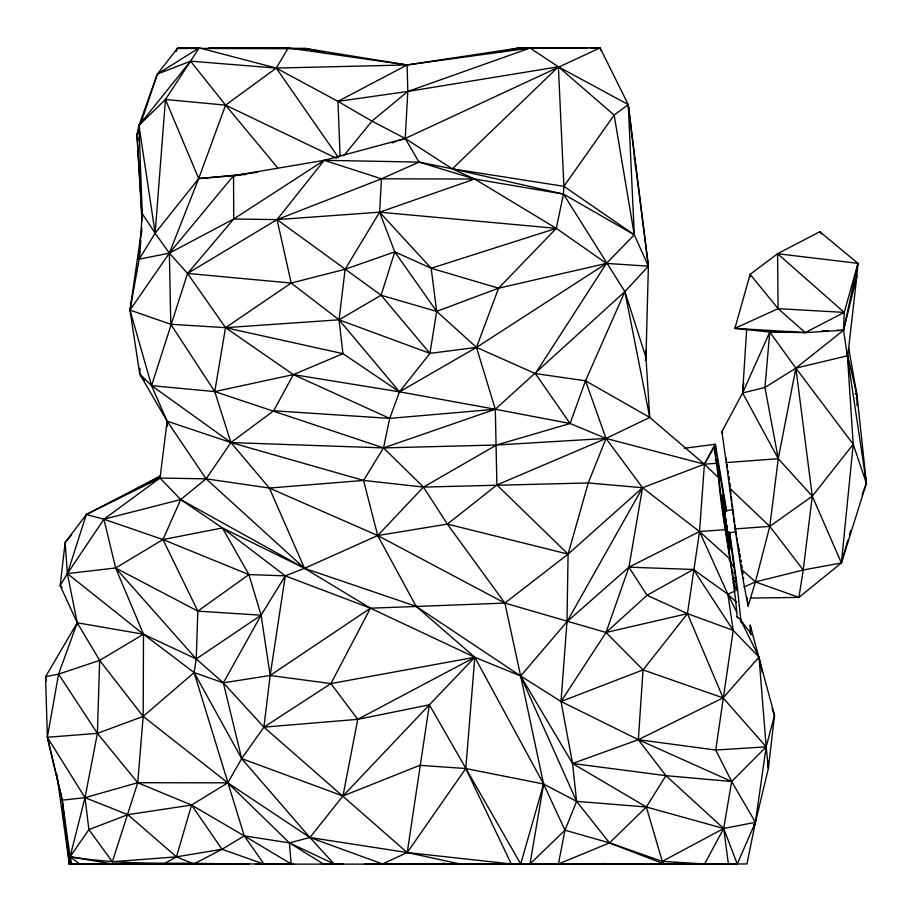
<?xml version="1.0" encoding="UTF-8"?>
<svg xmlns="http://www.w3.org/2000/svg" width="912" height="912" viewBox="0 0 912 912"><rect width="100%" height="100%" fill="white"/><g stroke="black" fill="none" stroke-linecap="round" stroke-linejoin="round"><path stroke-width="1.37" d="M857.006 405.407L857.029 395.466L848.684 347.962M737.341 617.96A133.904 3.477 82.3 0 1 737.113 616.649C733.613 570.148 722.543 524.195 718.485 477.58L704.406 464.197L649.743 417.434L645.981 357.538L648.386 266.179L634.285 234.794L563.445 194.085L452.352 168.845L419.007 162.097L381.467 178.82L379.62 212.177L431.171 268.253L436.654 311.391L429.94 353.377L399.49 391.818L389.709 418.391L383.519 447.906L363.557 480.43L377.705 535.549L416.134 606.332L474.81 657.278L465.781 768.531L407.219 852.549L382.516 863.972L309.898 837.501L227.772 782.838L143.173 716.387L99.647 660.391L77.235 622.793L60.169 585.618L65.162 542.412L86.344 514.505L103.9 519.202L115.642 567.971L143.503 634.239L143.173 716.387L137.735 782.724L112.347 861.749L112.427 863.972L293.732 863.972L289.571 863.219M167.067 426.736L167.124 421.173L151.574 385.639L129.983 310.091L141.873 228.125M750.747 634.786A133.904 3.477 82.3 0 1 750.211 632.392L750.188 625.21L774.516 715.396L766.171 746.825L731.663 781.516L723.695 828.484L704.623 863.972L552.889 863.972L558.418 863.983L564.984 830.205L576.601 801.352L572.565 763.481L561.005 701.488L566.99 621.733L568.085 554.12L588.251 482.961L606.024 438.455L585.504 380.783L624.88 291.623L648.386 266.179L628.254 104.606L600.107 47.846L517.788 48.142L407.094 64.957L276.256 68.081L190.574 61.15L157.309 74.123L138.966 125.377L136.994 134.759L141.953 219.678M460.001 863.972L407.219 852.549L263.91 727.149L223.36 682.849L196.251 658.966L143.503 634.239L99.647 660.391L97.402 733.351L85.021 797.658L70.076 856.767L69.346 864.154L248.805 863.96M62.221 587.602L60.169 585.618L67.385 573.602L103.9 519.202L162.963 539.562L197.824 611.131L196.251 658.966L194.119 672.566L244.256 835.871L264.081 864.154L746.928 863.972L755.421 822.328L768.394 768.406L774.516 715.396L772.156 708.704M750.542 598.078L798.923 597.406L841.388 562.943L866.4 483.326L843.543 330.224L844.227 312.406L857.987 263.351L819.797 231.728L777.571 253.718L750.143 274.352L734.901 328.354L769.774 332.059L805.262 332.595L843.543 330.224L856.847 276.142L857.987 263.351L777.571 253.718L778.107 308.655L805.262 332.595L844.227 312.406L777.571 253.718M688.993 864.052L656.48 863.972L737.238 863.972L755.421 822.328L731.663 781.516L638.343 739.678L561.005 701.488L520.649 675.997L474.81 657.278L370.432 608.201L304.528 568.324L206.089 478.834L167.124 421.173L139.73 373.988L139.981 368.391M645.331 360.297L645.981 357.538L624.88 291.623L563.445 194.085L474.65 179.026L419.007 162.097L405.224 138.487L407.801 91.451L407.094 64.957L305.851 48.518L177.475 48.37L157.309 74.123L141.508 121.285M208.723 48.256L288.26 47.96L407.094 64.957L530.077 48.04L558.395 66.793L563.89 186.322L563.445 194.085L556.297 228.365L498.59 288.192L476.486 347.392L495.319 409.249L496.892 484.967L568.085 554.12L642.538 487.738L704.406 464.197L716.376 463.307L718.485 477.58M746.654 329.426L742.619 392.981L721.848 431.707C730.592 489.801 736.235 548.465 748.148 606.013L755.41 581.913L769.796 526.384L778.267 458.702L795.868 368.129L843.543 330.224L857.987 263.351M749.972 277.18L750.143 274.352L778.107 308.655L844.227 312.406M144.598 380.999L139.73 373.988L129.983 310.091L139.16 259.202L142.226 213.613L138.966 125.377L190.574 61.15L199.169 47.869L276.256 68.081L337.964 101.369L371.936 121.125L405.224 138.487L452.352 168.845L474.65 179.026L556.297 228.365L606.457 263.397L648.386 266.179L635.185 162.404M737.238 863.972L723.695 828.484L665.908 775.656L638.343 739.678L643.051 669.898L687.454 613.639L699.527 531.536L704.406 464.197L714.039 446.242L716.159 456.422L715.316 444.258L684.285 448.271M277.567 167.74L225.572 105.142L190.574 61.15L165.448 99.476L155.143 233.21L139.16 259.202L169.37 253.137L233.734 218.994L324.227 160.307L405.224 138.487L600.107 47.846L600.746 50.57M139.16 259.202L139.935 250.743M140.197 247.916L140.847 240.859M141.497 233.803L141.759 230.987M847.168 351.565L853.21 444.269L841.388 562.943L803.221 569.989L755.41 581.913L743.975 587.032M743.747 383.074L742.619 392.981L778.267 458.702L812.296 496.185L841.388 562.943L847.943 540.064M862.091 494.931L866.4 483.326L857.029 395.466L847.784 355.714L856.847 276.142M71.672 534.877L65.162 542.412L67.385 573.602L115.642 567.971L162.963 539.562L248.908 574.583L285.285 575.86L304.528 568.324L377.705 535.549L447.382 524.104L496.892 484.967L606.024 438.455L649.743 417.434L624.88 291.623L495.319 409.249L399.49 391.818L342.958 353.662L339.047 319.816L345.135 269.257L379.62 212.177L474.65 179.026L381.467 178.82L324.227 160.307L233.54 175.72L198.713 178.547L155.143 233.21L169.37 253.137L187.564 273.44L225.526 327.67L293.368 374.604L389.709 418.391L495.319 409.249L570.091 423.51L606.024 438.455L704.406 464.197L714.438 446.584M741.627 569.498L755.41 581.913L798.923 597.406L803.221 569.989L812.296 496.185L795.868 368.129L769.774 332.059L742.619 392.981L764.951 387.463L795.868 368.129L847.784 355.714M257.412 172.231L233.54 175.72L169.37 253.137L129.983 310.091L170.772 324.273L225.526 327.67L342.958 353.662L293.368 374.604L273.714 410.776L230.93 442.559L206.089 478.834L180.701 499.548L103.9 519.202L160.033 478.048L167.124 421.173L230.93 442.559L363.557 480.43L423.453 487.076L588.251 482.961L642.538 487.738L699.527 531.536L729.851 558.874M160.341 475.961L86.344 514.505L67.385 573.602L77.235 622.793L58.596 674.116L97.402 733.351L137.735 782.724L191.577 805.057L244.256 835.871L289.412 842.882L309.898 837.501L342.946 796.005L419.805 765.328L465.781 768.531L543.609 784.024L576.601 801.352L646.346 806.995L723.695 828.484L728.392 863.972L691.444 863.938L704.623 863.972L662.294 861.361L609.512 842.905L564.984 830.205L543.609 784.024L520.649 675.997L566.99 621.733L628.927 567.161L699.527 531.536L727.867 594.225L733.214 630.352L715.738 750.04L731.663 781.516L665.908 775.656L572.565 763.481L520.649 675.997L504.872 603.083L447.382 524.104L423.453 487.076L383.519 447.906L214.753 391.59L151.574 385.639L139.73 373.988M737.113 616.649L740.293 619.305L759.012 657.085L766.171 746.825L755.421 822.328L753.597 826.112M67.385 573.602L143.503 634.239L194.119 672.566L241.68 758.602L309.898 837.501L407.219 852.549L429.358 704.816L474.81 657.278L543.609 784.024L529.997 863.972L364.652 863.972L442.388 863.972L432.334 863.892M340.085 155.895L337.964 101.369L407.801 91.451L558.395 66.793L628.254 104.606L634.285 234.794L606.457 263.397L498.59 288.192L431.171 268.253L394.771 251.872L345.135 269.257L291.202 283.051L225.526 327.67L214.753 391.59L230.93 442.559L269.359 488.057L304.528 568.324L416.134 606.332L520.649 675.997L576.601 801.352L609.512 842.905L664.073 863.972L662.294 861.361L646.346 806.995L572.565 763.481L638.343 739.678L723.079 697.885L759.012 657.085L733.214 630.352L693.405 569.476L628.927 567.161L606.024 632.483L561.005 701.488L643.051 669.898L723.079 697.885L766.171 746.825L768.394 768.406L768.223 761.395M240.62 175.001L233.54 175.72L233.734 218.994L187.564 273.44L151.574 385.639L230.93 442.559L383.519 447.906L496.55 445.01L606.024 438.455L642.538 487.738L628.927 567.161L647.018 595.297L687.454 613.639L733.214 630.352M99.647 660.391L58.596 674.116L47.356 737.284L62.267 800.166L70.076 856.767L71.888 863.972L248.509 863.972M76.699 625.586L77.235 622.793L143.503 634.239M723.079 697.885L687.454 613.639L606.024 632.483L504.872 603.083L370.432 608.201L285.285 575.86L261.094 615.19L223.36 682.849L241.68 758.602L342.946 796.005L357.766 719.34L330.908 683.59L270.157 675.473L223.36 682.849L194.119 672.566L143.173 716.387L97.402 733.351L47.356 737.284L45.6 676.658L77.235 622.793M407.219 852.549L511.279 863.972L520.729 863.972L543.609 784.024M849.482 534.671L850.645 530.636M856.22 398.156L857.029 395.466L855.08 393.425M225.526 327.67L339.047 319.816L381.102 295.249L394.771 251.872L379.62 212.177L277.043 219.61L233.734 218.994M248.543 864.086L182.97 863.219L69.346 864.154L70.213 861.441M142.249 220.123L136.994 134.759L139.251 128.022M86.344 514.505L160.033 478.048L206.089 478.834L269.359 488.057L377.705 535.549L423.453 487.076L496.55 445.01L570.091 423.51L585.504 380.783L649.743 417.434M736.007 588.126L735.517 587.499L734.741 588.206C728.346 545 720.4 501.885 717.128 458.291L726.169 511.199M138.385 140.209L136.994 134.759L138.202 132.183M520.729 863.972L429.358 704.816L357.766 719.34L263.91 727.149L330.908 683.59L370.432 608.201L270.157 675.473L263.91 727.149L241.68 758.602L227.772 782.838L191.577 805.057L127.84 814.667L88.886 829.612L70.076 856.767L79.777 863.972L112.427 863.972L70.076 856.767C118.412 864.485 167.329 863.459 216.053 863.949M136.994 134.759L138.271 132.365M566.99 621.733L642.538 487.738M570.091 423.51L535.367 373.589L606.457 263.397L476.486 347.392L399.49 391.818L293.368 374.604L214.753 391.59L170.772 324.273L169.37 253.137L198.713 178.547L225.572 105.142L276.256 68.081L288.26 47.96M753.973 824.71L755.421 822.328L723.695 828.484L662.294 861.361M665.908 775.656L646.346 806.995L609.512 842.905L558.418 863.983M563.89 186.322L634.285 234.794L614.152 115.094L558.395 66.793L452.352 168.845L563.89 186.322L614.152 115.094L628.254 104.606L635.003 161.002L634.068 158.323M795.868 368.129L853.21 444.269L812.296 496.185L769.796 526.384L735.015 528.937M399.49 391.818L339.047 319.816L291.202 283.051L187.564 273.44L277.043 219.61L324.227 160.307L419.007 162.097M343.767 155.758L371.936 121.125L407.801 91.451L530.077 48.04M735.722 590.794L737.489 588.685L729.748 532.369M733.043 582.779L735.836 579.69L729.155 531.935M734.342 589.699L736.201 587.704L735.836 579.69M342.946 796.005L429.358 704.816M336.425 158.255L225.572 105.142L165.448 99.476L138.966 125.377L155.143 233.21L142.226 213.613M529.997 863.972L564.984 830.205M248.908 574.583L261.094 615.19L196.251 658.966L115.642 567.971L197.824 611.131L248.908 574.583L222.437 527.957L180.701 499.548L160.033 478.048M157.309 74.123L199.169 47.869M85.021 797.658L127.84 814.667L176.472 856.858L193.8 863.995L222.004 849.277L244.256 835.871L291.202 863.972L289.412 842.882L227.772 782.838L137.735 782.724L85.021 797.658L62.267 800.166L47.356 737.284L85.021 797.658L88.886 829.612L112.347 861.749L176.472 856.858L222.004 849.277L264.081 864.154L255.611 864.12M733.18 578.869L735.585 577.444M151.962 480.955L160.512 476.144L134.338 490.371M163.761 863.972L176.472 856.858L191.577 805.057L222.004 849.277M357.766 719.34L474.81 657.278L330.908 683.59M337.964 101.369L407.094 64.957M778.107 308.655L734.901 328.354L805.262 332.595M734.194 591.398L727.867 594.225L693.405 569.476L647.018 595.297L606.024 632.483L643.051 669.898M291.202 283.051L277.043 219.61L381.467 178.82M498.59 288.192L436.654 311.391L381.102 295.249L277.043 219.61M383.519 447.906L495.319 409.249M441.077 863.972L443.745 863.06M391.966 142.899L395.945 141.577M398.59 140.687L405.224 138.487M431.171 268.253L556.297 228.365L379.62 212.177M303.16 49.316L305.851 48.518L323.806 52.508M514.174 863.995L602.023 863.972L604.713 863.356M496.96 52.531L517.788 48.142L587.328 47.891M222.437 527.957L162.963 539.562L180.701 499.548L304.528 568.324L222.437 527.957L285.285 575.86L270.157 675.473L261.094 615.19L197.824 611.131M58.596 674.116L45.6 676.658L46.09 680.899M723.33 511.039L733.191 509.717M726.465 533.11L736.326 531.776M339.047 319.816L429.94 353.377L476.486 347.392L535.367 373.589L585.504 380.783M243.447 174.716L246.286 174.431M245.111 174.238L198.713 178.547L165.448 99.476M269.359 488.057L363.557 480.43M726.066 462.578L778.267 458.702L764.951 387.463L769.774 332.059L792.471 331.489M699.527 531.536L725.086 529.655M56.829 774.242L69.346 864.154L71.888 863.972M766.171 746.825L715.738 750.04L638.343 739.678M84.485 863.972L107.411 863.858M822.271 330.76L827.948 330.611M836.452 330.406L843.543 330.224M714.7 863.96L731.287 863.972L677.65 863.972L674.937 863.117M376.633 863.983L384.305 863.915M198.782 48.29L177.475 48.37L176.267 50.947L177.475 48.37L198.634 48.393M590.167 47.88L600.107 47.846M223.326 863.972L230.394 863.949M174.865 863.972L185.353 863.96M208.506 48.404L305.851 48.518M602.023 863.972L606.56 863.972M334.111 863.972L343.493 863.983L323.258 863.972L289.412 842.882L334.111 863.972L309.898 837.501M98.336 863.972L102.874 863.983M735.311 863.972L715.783 863.664M546.425 863.96L550.7 863.995M723.102 863.858L728.392 863.972M660.334 863.835L664.073 863.972M715.054 459.944L717.436 460.104M273.714 410.776L389.709 418.391M517.788 48.142L521.858 48.746M447.382 524.104L568.085 554.12L504.872 603.083L377.705 535.549M732.336 572.2L735.004 572.941M728.631 544.43L731.139 545.707M722.68 503.926L725.154 505.259M721.848 431.707L722.749 433.439M476.486 347.392L436.654 311.391L394.771 251.872M736.622 602.444L727.867 594.225L736.657 611.975M729.885 488.422L769.796 526.384L803.221 569.989M729.053 559.683L730.717 561.53M750.211 632.392L749.618 631.685A135.375 12.472 62.3 0 1 740.282 619.294M730.501 562.658L734.183 566.979M381.102 295.249L429.94 353.377M819.797 231.728L821.598 233.894M276.256 68.081L338.626 157.765M465.781 768.531L511.279 863.972M853.21 444.269L866.4 483.326M726.408 459.637L726.431 460.571M743.485 577.741L743.736 578.618M742.79 573.614L742.402 571.391M750.188 625.21L751.556 631.537M752.012 633.658L752.309 635.06M759.012 657.085L762.17 672.133M724.823 510.788L724.345 508.657L727.913 535.162L727.73 532.175M715.316 444.258L726.682 511.096M734.981 524.924L735.539 528.322M735.562 529.53L735.049 525.962M735.824 531.115L736.429 534.797M736.862 537.442L737.386 540.599M737.819 543.233L738.287 546.06M738.697 548.568L739.21 551.692M739.621 554.188L740.134 557.323M740.544 559.82L740.954 562.328M736.189 532.289L736.508 534.272M738.777 548.192L739.096 550.175M739.746 554.154L740.077 556.138M725.108 512.51L725.439 514.619M741.41 565.144L741.901 568.313M742.357 571.334L742.824 574.343M740.875 620.502L737.489 588.685M741.057 621.665L741.228 622.828M740.715 560.116L741 561.94M741.456 564.995L741.912 568.051M727.879 470.911L728.232 473.408L727.901 471.048M728.699 476.611L729.167 479.974L728.665 476.543M726.089 458.166L726.408 460.435M727.046 464.983L727.366 467.263M734.616 522.679L734.057 518.449M726.146 519.452L726.476 521.858M726.978 464.516L727.309 466.99M714.039 446.242L716.376 463.307M729.577 483.143L730.067 486.848M733.1 511.165L733.704 515.804M729.543 482.984L729.999 486.62M730.352 489.345L730.945 493.745M731.264 496.618L731.834 501.167M732.188 503.891L732.758 508.007M733.271 511.997L733.522 513.992M734.035 517.982L734.536 521.972M726.955 525.517L727.252 527.957M747.099 597.463L747.384 599.8M747.669 602.125L748.148 606.013M62.267 800.166L69.346 864.154M635.254 163.841L635.63 168.093M645.913 350.493L645.981 357.538M728.164 531.981A27.862 0.73 82.3 0 1 728.654 543.962A27.862 0.73 82.3 0 1 722.737 499.97A27.862 0.73 82.3 0 1 725.428 511.655"/></g></svg>
